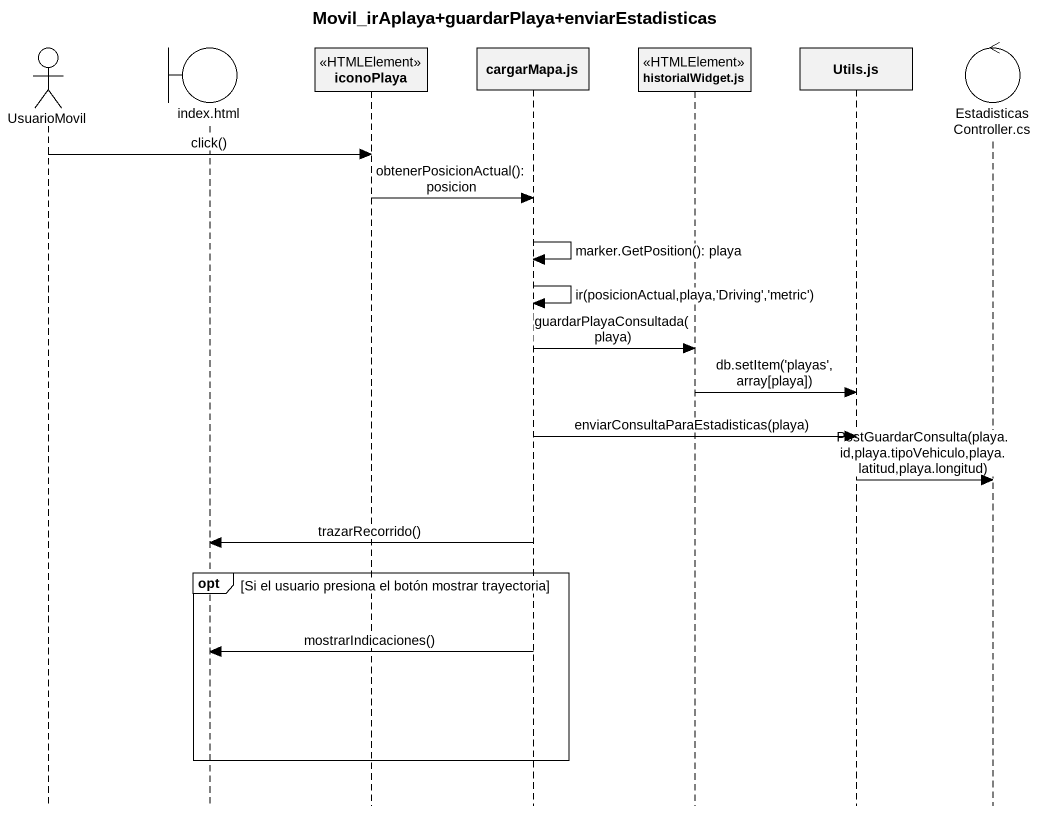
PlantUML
@startuml
title Movil_irAplaya+guardarPlaya+enviarEstadisticas
hide footbox
actor UsuarioMovil
boundary "index.html" as index_html
participant iconoPlaya <<HTMLElement>>
participant "cargarMapa.js" as cargarMapa_js
participant "historialWidget.js" as historialWidget_js <<HTMLElement>>
participant "Utils.js" as Utils_js
control "EstadisticasController.cs" as EstadisticasController_cs

UsuarioMovil -> iconoPlaya : click()
iconoPlaya -> cargarMapa_js : obtenerPosicionActual(): posicion
cargarMapa_js -> cargarMapa_js : marker.GetPosition(): playa
cargarMapa_js -> cargarMapa_js : ir(posicionActual,playa,'Driving','metric')
cargarMapa_js -> historialWidget_js : guardarPlayaConsultada(playa)
historialWidget_js -> Utils_js : db.setItem('playas',array[playa])
cargarMapa_js -> Utils_js : enviarConsultaParaEstadisticas(playa)
Utils_js -> EstadisticasController_cs : PostGuardarConsulta(playa.id,playa.tipoVehiculo,playa.latitud,playa.longitud)
cargarMapa_js -> index_html : trazarRecorrido()
opt Si el usuario presiona el botón mostrar trayectoria
  cargarMapa_js -> index_html : mostrarIndicaciones()
end
@enduml
